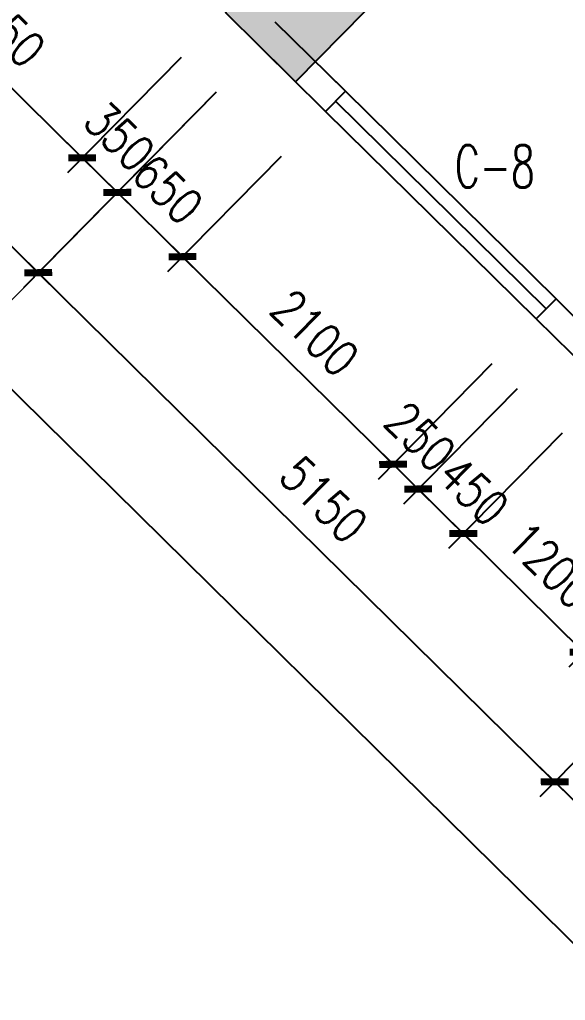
# Model space of a CAD drawing. Extents: x -357449 to -117302, y 127569 to 244935.
# Drawn here: x -343680 to -339804, y 167988 to 174951 of the extents above; entities that cross this region are included whole.
import ezdxf

# ---------------------------------------------------------------- set-up
doc = ezdxf.new("R2010")
doc.units = 0
doc.header["$MEASUREMENT"] = 0
doc.layers.get('0').update_dxf_attribs({"linetype": 'CONTINUOUS'})
doc.layers.get('DEFPOINTS').update_dxf_attribs({"linetype": 'CONTINUOUS'})
doc.layers.add('AXIS', color=3, linetype='CONTINUOUS', lineweight=9)
for name, color, linetype in [('COLUMN', 4, 'CONTINUOUS'), ('F', 31, 'CONTINUOUS'), ('WALL', 1, 'CONTINUOUS'), ('WINDOW', 4, 'CONTINUOUS')]:
    doc.layers.add(name, color=color, linetype=linetype)
doc.styles.add('DIM_FONT', font='SIMPLEX.shx', dxfattribs={"width": 0.8})
doc.styles.add('FS', font='txt.shx', dxfattribs={"width": 0.66, "height": 150, "bigfont": 'fs.shx'})
doc.dimstyles.new('DIMN-200', dxfattribs={"dimtxt": 300, "dimasz": 1, "dimexe": 250, "dimexo": 0, "dimgap": 150, "dimtad": 1, "dimdec": 0, "dimdsep": 46, "dimtxsty": 'DIM_FONT', "dimblk": '_DIMX', "dimcen": 2.5, "dimclrd": 256, "dimclre": 256, "dimclrt": 4, "dimadec": 0, "dimazin": 0, "dimtfac": 1, "dimtdec": 0, "dimtix": 1, "dimtmove": 2, "dimatfit": 3, "dimldrblk": '_DIMX', "dimfxl": 0, "dimtolj": 1, "dimtzin": 0, "dimarcsym": 0})
doc.dimstyles.get("Standard").update_dxf_attribs({"dimtxt": 375, "dimasz": 1, "dimexe": 150, "dimexo": 0, "dimgap": 200, "dimtad": 1, "dimdec": 0, "dimzin": 0, "dimdsep": 46, "dimtxsty": 'DIM_FONT', "dimblk1": '_DIMX', "dimblk2": '_DIMX', "dimsah": 1, "dimcen": 200, "dimclrd": 256, "dimclre": 256, "dimclrt": 4, "dimadec": 0, "dimazin": 0, "dimtfac": 1, "dimtdec": 0, "dimtix": 1, "dimtmove": 2, "dimatfit": 3, "dimldrblk": '_DIMX', "dimfxl": 0, "dimtolj": 1, "dimtzin": 0, "dimarcsym": 0})

# ---------------------------------------------------------------- blocks, each defined once
blk = doc.blocks.new('_DIMX')
blk.add_line((-150, 0), (150, 0))
at = {"const_width": 50}
blk.add_lwpolyline([(-70, -70), (70, 70)], dxfattribs=at)
blk = doc.blocks.new('*D1098')
at = {"linetype": 'ByBlock'}
for p, q in [((-319648.9, 213002.7), (-321017.6, 211613.7)), ((-320911.6, 211719.9), (-317244.7, 208106.6)), ((-315980.6, 209388), (-317349.3, 207999))]:
    blk.add_line(p, q, dxfattribs=at)
at = {"layer": 'DEFPOINTS', "color": 0, "linetype": 'ByBlock'}
for p in [(-319648.9, 213002.7), (-315980.6, 209388), (-317244, 208105.9)]:
    blk.add_point(p, dxfattribs=at)
at = {"linetype": 'ByBlock'}
for p, rotation in [((-320912.3, 211720.6), 135.4212849041556), ((-317244, 208105.9), 315.4212849041556)]:
    blk.add_blockref('_DIMX', p, dxfattribs=dict(at, rotation=rotation))
at = {"color": 4, "linetype": 'ByBlock', "insert": (-318885.1, 210109.1), "char_height": 250, "attachment_point": 5, "rotation": 315.42128, "style": 'DIM_FONT'}
blk.add_mtext('\\A1;5150', dxfattribs=at)
blk = doc.blocks.new('*D848')
at = {"linetype": 'ByBlock'}
for p, q in [((-321429.6, 214757.4), (-322236.8, 213938.3)), ((-322130.8, 214044.4), (-320600.8, 212536.8)), ((-319898.2, 213248.4), (-320705.3, 212429.2))]:
    blk.add_line(p, q, dxfattribs=at)
at = {"layer": 'DEFPOINTS', "color": 0, "linetype": 'ByBlock'}
for p in [(-321429.6, 214757.4), (-319898.2, 213248.4), (-320600.1, 212536.1)]:
    blk.add_point(p, dxfattribs=at)
at = {"linetype": 'ByBlock'}
for p, rotation in [((-322131.5, 214045.1), 135.421284904819), ((-320600.1, 212536.1), 315.421284904819)]:
    blk.add_blockref('_DIMX', p, dxfattribs=dict(at, rotation=rotation))
at = {"color": 4, "linetype": 'ByBlock', "insert": (-321172.8, 213486.5), "char_height": 250, "attachment_point": 5, "rotation": 315.42128, "style": 'DIM_FONT'}
blk.add_mtext('\\A1;2150', dxfattribs=at)
blk = doc.blocks.new('*D844')
at = {"linetype": 'ByBlock'}
for p, q in [((-321945.1, 214234.3), (-322798.3, 213368.5)), ((-322692.3, 213474.6), (-320913, 211721.3)), ((-320164.3, 212479.6), (-321017.6, 211613.7))]:
    blk.add_line(p, q, dxfattribs=at)
at = {"layer": 'DEFPOINTS', "color": 0, "linetype": 'ByBlock'}
for p in [(-321945.1, 214234.3), (-320164.3, 212479.6), (-320912.3, 211720.6)]:
    blk.add_point(p, dxfattribs=at)
at = {"linetype": 'ByBlock'}
for p, rotation in [((-322693, 213475.3), 135.4212849048249), ((-320912.3, 211720.6), 315.4212849048249)]:
    blk.add_blockref('_DIMX', p, dxfattribs=dict(at, rotation=rotation))
at = {"color": 4, "linetype": 'ByBlock', "insert": (-321609.6, 212793.8), "char_height": 250, "attachment_point": 5, "rotation": 315.42128, "style": 'DIM_FONT'}
blk.add_mtext('\\A1;2500', dxfattribs=at)
blk = doc.blocks.new('*D843')
at = {"linetype": 'ByBlock'}
for p, q in [((-327270.3, 220512.9), (-329147.4, 218608)), ((-329041.4, 218714.2), (-315972, 205835.5)), ((-314199.5, 207632.8), (-316076.5, 205728))]:
    blk.add_line(p, q, dxfattribs=at)
at = {"layer": 'DEFPOINTS', "color": 0, "linetype": 'ByBlock'}
for p in [(-327270.3, 220512.9), (-314199.5, 207632.8), (-315971.3, 205834.8)]:
    blk.add_point(p, dxfattribs=at)
at = {"linetype": 'ByBlock'}
for p, rotation in [((-329042.1, 218714.9), 135.4212849045239), ((-315971.3, 205834.8), 315.4212849045239)]:
    blk.add_blockref('_DIMX', p, dxfattribs=dict(at, rotation=rotation))
at = {"color": 4, "linetype": 'ByBlock', "insert": (-322313.7, 212470.7), "char_height": 250, "attachment_point": 5, "rotation": 315.42128, "style": 'DIM_FONT'}
blk.add_mtext('\\A1;18351', dxfattribs=at)
blk = doc.blocks.new('*D845')
at = {"linetype": 'ByBlock'}
for p, q in [((-315980.6, 209388), (-317349.3, 207999)), ((-317243.3, 208105.2), (-315463.6, 206351.4)), ((-314199.5, 207632.8), (-315568.1, 206243.9))]:
    blk.add_line(p, q, dxfattribs=at)
at = {"layer": 'DEFPOINTS', "color": 0, "linetype": 'ByBlock'}
for p in [(-315980.6, 209388), (-314199.5, 207632.8), (-315462.9, 206350.7)]:
    blk.add_point(p, dxfattribs=at)
at = {"linetype": 'ByBlock'}
for p, rotation in [((-317244, 208105.9), 135.421284914425), ((-315462.9, 206350.7), 315.421284914425)]:
    blk.add_blockref('_DIMX', p, dxfattribs=dict(at, rotation=rotation))
at = {"color": 4, "linetype": 'ByBlock', "insert": (-316160.4, 207424.2), "char_height": 250, "attachment_point": 5, "rotation": 315.42128, "style": 'DIM_FONT'}
blk.add_mtext('\\A1;2501', dxfattribs=at)
blk = doc.blocks.new('*D858')
at = {"linetype": 'ByBlock'}
for p, q in [((-317191.5, 210581.2), (-317998.7, 209762.1)), ((-317892.7, 209868.2), (-317039.3, 209027.3)), ((-316336.7, 209738.9), (-317143.9, 208919.8))]:
    blk.add_line(p, q, dxfattribs=at)
at = {"layer": 'DEFPOINTS', "color": 0, "linetype": 'ByBlock'}
for p in [(-317191.5, 210581.2), (-316336.7, 209738.9), (-317038.6, 209026.6)]:
    blk.add_point(p, dxfattribs=at)
at = {"linetype": 'ByBlock'}
for p, rotation in [((-317893.4, 209868.9), 135.4212849041686), ((-317038.6, 209026.6), 315.4212849041686)]:
    blk.add_blockref('_DIMX', p, dxfattribs=dict(at, rotation=rotation))
at = {"color": 4, "linetype": 'ByBlock', "insert": (-317273, 209643.6), "char_height": 250, "attachment_point": 5, "rotation": 315.42128, "style": 'DIM_FONT'}
blk.add_mtext('\\A1;1200', dxfattribs=at)
blk = doc.blocks.new('*D857')
at = {"linetype": 'ByBlock'}
for p, q in [((-317690.1, 211072.5), (-318497.3, 210253.4)), ((-317512, 210897), (-318319.2, 210077.9)), ((-318392.7, 210360.9), (-318393.4, 210361.6)), ((-318392, 210360.2), (-318213.9, 210184.8)), ((-318392, 210360.2), (-318213.9, 210184.8)), ((-318213.2, 210184), (-318212.5, 210183.3))]:
    blk.add_line(p, q, dxfattribs=at)
at = {"layer": 'DEFPOINTS', "color": 0, "linetype": 'ByBlock'}
for p in [(-317690.1, 211072.5), (-317512, 210897), (-318213.9, 210184.8)]:
    blk.add_point(p, dxfattribs=at)
at = {"linetype": 'ByBlock'}
for p, rotation in [((-318392, 210360.2), 315.4212849000185), ((-318213.9, 210184.8), 135.4212849000185)]:
    blk.add_blockref('_DIMX', p, dxfattribs=dict(at, rotation=rotation))
at = {"color": 4, "linetype": 'ByBlock', "insert": (-318199, 210556.1), "char_height": 250, "attachment_point": 5, "rotation": 315.42128, "style": 'DIM_FONT'}
blk.add_mtext('\\A1;250', dxfattribs=at)
blk = doc.blocks.new('*D856')
at = {"linetype": 'ByBlock'}
for p, q in [((-317512, 210897), (-318319.2, 210077.9)), ((-317191.5, 210581.2), (-317998.7, 209762.1)), ((-318213.2, 210184), (-317894.1, 209869.6))]:
    blk.add_line(p, q, dxfattribs=at)
at = {"layer": 'DEFPOINTS', "color": 0, "linetype": 'ByBlock'}
for p in [(-317512, 210897), (-317191.5, 210581.2), (-317893.4, 209868.9)]:
    blk.add_point(p, dxfattribs=at)
at = {"linetype": 'ByBlock'}
for p, rotation in [((-318213.9, 210184.8), 135.4212849041648), ((-317893.4, 209868.9), 315.4212849041648)]:
    blk.add_blockref('_DIMX', p, dxfattribs=dict(at, rotation=rotation))
at = {"color": 4, "linetype": 'ByBlock', "insert": (-317822, 210171.7), "char_height": 250, "attachment_point": 5, "rotation": 315.42128, "style": 'DIM_FONT'}
blk.add_mtext('\\A1;450', dxfattribs=at)
blk = doc.blocks.new('*D849')
at = {"linetype": 'ByBlock'}
for p, q in [((-319185.9, 212546.5), (-319993.1, 211727.3)), ((-319887.1, 211833.5), (-318392.7, 210360.9)), ((-317690.1, 211072.5), (-318497.3, 210253.4))]:
    blk.add_line(p, q, dxfattribs=at)
at = {"layer": 'DEFPOINTS', "color": 0, "linetype": 'ByBlock'}
for p in [(-319185.9, 212546.5), (-317690.1, 211072.5), (-318392, 210360.2)]:
    blk.add_point(p, dxfattribs=at)
at = {"linetype": 'ByBlock'}
for p, rotation in [((-319887.8, 211834.2), 135.4212849000143), ((-318392, 210360.2), 315.4212849000144)]:
    blk.add_blockref('_DIMX', p, dxfattribs=dict(at, rotation=rotation))
at = {"color": 4, "linetype": 'ByBlock', "insert": (-318946.9, 211293.1), "char_height": 250, "attachment_point": 5, "rotation": 315.42128, "style": 'DIM_FONT'}
blk.add_mtext('\\A1;2100', dxfattribs=at)
blk = doc.blocks.new('*D847')
at = {"linetype": 'ByBlock'}
for p, q in [((-319898.2, 213248.4), (-320705.3, 212429.2)), ((-319648.9, 213002.7), (-320456, 212183.6)), ((-320599.4, 212535.4), (-320351.5, 212291.1))]:
    blk.add_line(p, q, dxfattribs=at)
at = {"layer": 'DEFPOINTS', "color": 0, "linetype": 'ByBlock'}
for p in [(-319898.2, 213248.4), (-319648.9, 213002.7), (-320350.8, 212290.4)]:
    blk.add_point(p, dxfattribs=at)
at = {"linetype": 'ByBlock'}
for p, rotation in [((-320600.1, 212536.1), 135.4212849041644), ((-320350.8, 212290.4), 315.4212849041644)]:
    blk.add_blockref('_DIMX', p, dxfattribs=dict(at, rotation=rotation))
at = {"color": 4, "linetype": 'ByBlock', "insert": (-320335.6, 212687.9), "char_height": 250, "attachment_point": 5, "rotation": 315.42128, "style": 'DIM_FONT'}
blk.add_mtext('\\A1;350', dxfattribs=at)
blk = doc.blocks.new('*D846')
at = {"linetype": 'ByBlock'}
for p, q in [((-319648.9, 213002.7), (-320456, 212183.6)), ((-319185.9, 212546.5), (-319993.1, 211727.3)), ((-320350.1, 212289.7), (-319888.5, 211834.9))]:
    blk.add_line(p, q, dxfattribs=at)
at = {"layer": 'DEFPOINTS', "color": 0, "linetype": 'ByBlock'}
for p in [(-319648.9, 213002.7), (-319185.9, 212546.5), (-319887.8, 211834.2)]:
    blk.add_point(p, dxfattribs=at)
at = {"linetype": 'ByBlock'}
for p, rotation in [((-320350.8, 212290.4), 135.4212849000121), ((-319887.8, 211834.2), 315.4212849000121)]:
    blk.add_blockref('_DIMX', p, dxfattribs=dict(at, rotation=rotation))
at = {"color": 4, "linetype": 'ByBlock', "insert": (-319991.9, 212312.4), "char_height": 250, "attachment_point": 5, "rotation": 315.42128, "style": 'DIM_FONT'}
blk.add_mtext('\\A1;650', dxfattribs=at)

msp = doc.modelspace()

# ---------------------------------------------------------------- hatches: boundary and pattern name
at = {"layer": 'COLUMN'}
h = msp.add_hatch(color=256, dxfattribs=at)
h.paths.add_polyline_path([(-341727.5, 175500.25), (-341973.16, 175250.95), (-341723.86, 175005.29), (-341478.2, 175254.59)])
h.paths.add_polyline_path([(-341973.16, 175250.95), (-342218.83, 175001.65), (-341969.53, 174755.99), (-341723.86, 175005.29)])
h.paths.add_polyline_path([(-341478.2, 175254.59), (-341723.86, 175005.29), (-341474.56, 174759.62), (-341228.9, 175008.93)])
h.paths.add_polyline_path([(-341474.56, 174759.62), (-341723.86, 175005.29), (-341969.53, 174755.99), (-341720.22, 174510.32)])

# ---------------------------------------------------------------- linework, layer by layer
at = {"layer": 'AXIS'}
msp.add_line((-342799.83, 173913.37), (-344516.05, 172171.73), dxfattribs=at)
at = {"layer": 'COLUMN'}
for p, q in [((-339870.36, 172968.25), (-341366.16, 174442.22)), ((-339940.55, 172897.02), (-341436.35, 174370.99)), ((-340010.74, 172825.79), (-341506.54, 174299.76))]:
    msp.add_line(p, q, dxfattribs=at)
msp.add_lwpolyline([(-342218.83, 175001.65), (-341727.5, 175500.25), (-341228.9, 175008.93), (-341720.22, 174510.32)], close=True, dxfattribs=at)
at = {"layer": 'WALL'}
for p, q in [((-341366.16, 174442.22), (-341864.76, 174933.54)), ((-341506.54, 174299.76), (-342005.14, 174791.08)), ((-341508.62, 174582.59), (-341366.16, 174442.22)), ((-341506.54, 174299.76), (-341366.16, 174442.22)), ((-340010.74, 172825.79), (-339870.36, 172968.25)), ((-339727.9, 172827.87), (-339870.36, 172968.25)), ((-340010.74, 172825.79), (-339512.14, 172334.47))]:
    msp.add_line(p, q, dxfattribs=at)

# ---------------------------------------------------------------- texts
at = {"layer": 'F', "style": 'FS', "width": 0.66}
msp.add_text('C-8', height=300, dxfattribs=at).set_placement((-340589.63, 173759.49))

# ---------------------------------------------------------------- dimensions: what is measured, and where the dimension line sits
at = {"layer": 'AXIS'}
for p1, p2, distance, picture, middle in [((-349905.83, 181946.69), (-336834.95, 169066.63), -2524.33, '*D843', (-344949.17, 173904.49)), ((-344065.08, 176191.21), (-342533.66, 174682.15), -1000, '*D848', (-343808.24, 174920.27)), ((-344580.55, 175668.1), (-342799.83, 173913.37), -1065.59, '*D844', (-344245.1, 174227.61)), ((-341821.37, 173980.26), (-340325.57, 172506.29), -1000, '*D849', (-341582.34, 172726.87)), ((-339826.97, 172014.97), (-338972.23, 171172.7), -1000, '*D858', (-339908.47, 171077.43)), ((-338616.08, 170821.76), (-336834.95, 169066.63), -1800, '*D845', (-338795.9, 168857.96))]:
    dim = msp.add_aligned_dim(p1=p1, p2=p2, distance=distance, dimstyle='DIMN-200', override={"dimtxt": 250, "dimexe": 150, "dimzin": 0, "dimblk1": '_DIMX', "dimblk2": '_DIMX', "dimsah": 1, "dimcen": 200}, dxfattribs=at)
    dim.commit()
    dim.dimension.update_dxf_attribs({"geometry": picture, "text_midpoint": middle, "insert": (-22635.49, -38566.22)})
for base, p1, p2, picture, middle in [((-342986.25, 173724.2), (-342533.66, 174682.15), (-342284.36, 174436.49), '*D847', (-342971.11, 174121.66)), ((-342523.26, 173267.97), (-342284.36, 174436.49), (-341821.37, 173980.26), '*D846', (-342627.42, 173746.23)), ((-340849.39, 171618.53), (-340325.57, 172506.29), (-340147.5, 172330.82), '*D857', (-340834.44, 171989.89)), ((-340528.86, 171302.68), (-340147.5, 172330.82), (-339826.97, 172014.97), '*D856', (-340457.47, 171605.52))]:
    dim = msp.add_linear_dim(base=base, p1=p1, p2=p2, angle=315.421285, dimstyle='DIMN-200', override={"dimtxt": 250, "dimexe": 150, "dimzin": 0, "dimblk1": '_DIMX', "dimblk2": '_DIMX', "dimsah": 1, "dimcen": 200}, dxfattribs=at)
    dim.commit()
    dim.dimension.update_dxf_attribs({"geometry": picture, "text_midpoint": middle, "dimtype": 161, "insert": (-22635.49, -38566.22)})
at = {"layer": 'WINDOW'}
dim = msp.add_aligned_dim(p1=(-342284.36, 174436.49), p2=(-338616.08, 170821.76), distance=-1800, dimstyle='Standard', override={"dimtxt": 250, "dimgap": 150, "dimblk": '_DIMX'}, dxfattribs=at)
dim.commit()
dim.dimension.update_dxf_attribs({"geometry": '*D1098', "text_midpoint": (-341520.6, 171542.89), "insert": (-22635.49, -38566.22)})

doc.saveas('drawing.dxf')
